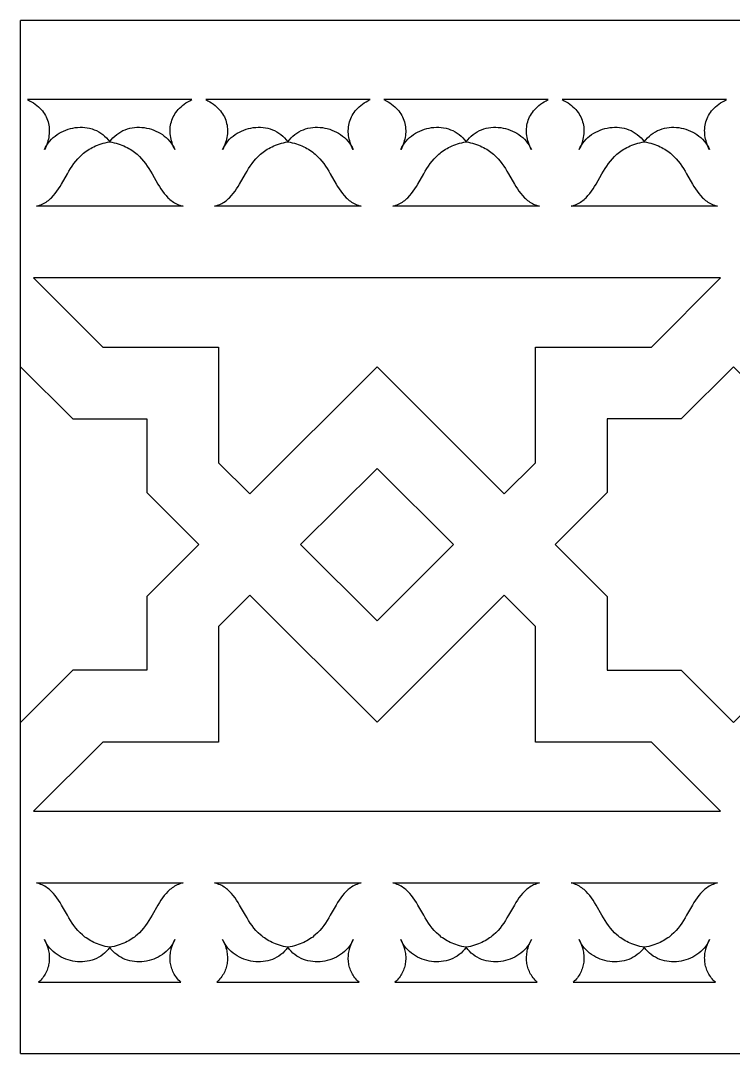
# Model space of a CAD drawing. Extents: x -53 to 63, y -91 to -51.
# Drawn here: x -53.04 to -25.45, y -91.21 to -51.22 of the extents above; entities that cross this region are included whole.
import ezdxf

# ---------------------------------------------------------------- set-up
doc = ezdxf.new("R2010")
doc.units = 0
doc.header["$MEASUREMENT"] = 0
doc.layers.get('0').update_dxf_attribs({"linetype": 'CONTINUOUS'})
doc.layers.add('LAYER_1', color=18, linetype='CONTINUOUS')

msp = doc.modelspace()

# ---------------------------------------------------------------- linework, layer by layer
msp.add_line((-53.042, -91.206), (-53.042, -51.22))
at = {"layer": 'LAYER_1'}
for points in [[(63.41, -51.22), (-53.042, -51.22)], [(-53.042, -91.206), (63.41, -91.206)]]:
    msp.add_lwpolyline(points, dxfattribs=at)
for points in [[(-46.415, -54.279), (-52.774, -54.279), (-52.694, -54.319), (-52.618, -54.361), (-52.546, -54.406), (-52.478, -54.453), (-52.415, -54.501), (-52.355, -54.552), (-52.3, -54.604), (-52.249, -54.658), (-52.202, -54.714), (-52.159, -54.771), (-52.12, -54.829), (-52.084, -54.889), (-52.053, -54.95), (-52.025, -55.012), (-52.001, -55.075), (-51.981, -55.139), (-51.964, -55.204), (-51.951, -55.269), (-51.941, -55.336), (-51.935, -55.402), (-51.932, -55.469), (-51.933, -55.537), (-51.937, -55.604), (-51.945, -55.672), (-51.955, -55.74), (-51.969, -55.808), (-51.986, -55.875), (-52.006, -55.943), (-52.03, -56.01), (-52.056, -56.076), (-52.085, -56.142), (-52.117, -56.208), (-52.075, -56.12), (-52.026, -56.037), (-51.973, -55.959), (-51.914, -55.884), (-51.85, -55.814), (-51.782, -55.749), (-51.709, -55.688), (-51.633, -55.632), (-51.554, -55.581), (-51.471, -55.534), (-51.386, -55.493), (-51.298, -55.457), (-51.209, -55.425), (-51.117, -55.399), (-51.025, -55.379), (-50.931, -55.363), (-50.837, -55.353), (-50.743, -55.349), (-50.649, -55.35), (-50.555, -55.357), (-50.462, -55.369), (-50.371, -55.388), (-50.28, -55.412), (-50.192, -55.443), (-50.106, -55.479), (-50.022, -55.522), (-49.942, -55.571), (-49.864, -55.627), (-49.791, -55.688), (-49.721, -55.757), (-49.655, -55.831), (-49.595, -55.913), (-49.508, -55.929), (-49.424, -55.948), (-49.343, -55.968), (-49.265, -55.991), (-49.191, -56.015), (-49.119, -56.041), (-49.05, -56.069), (-48.983, -56.099), (-48.919, -56.131), (-48.858, -56.164), (-48.799, -56.198), (-48.742, -56.234), (-48.688, -56.271), (-48.635, -56.31), (-48.585, -56.35), (-48.537, -56.39), (-48.445, -56.476), (-48.361, -56.565), (-48.282, -56.657), (-48.209, -56.752), (-48.141, -56.85), (-48.076, -56.949), (-48.014, -57.049), (-47.955, -57.15), (-47.729, -57.549), (-47.671, -57.645), (-47.612, -57.738), (-47.55, -57.828), (-47.484, -57.914), (-47.415, -57.996), (-47.341, -58.074), (-47.302, -58.11), (-47.261, -58.146), (-47.219, -58.179), (-47.176, -58.212), (-47.13, -58.242), (-47.083, -58.271), (-47.034, -58.299), (-46.983, -58.324), (-46.93, -58.348), (-46.874, -58.37), (-46.817, -58.389), (-46.757, -58.407), (-52.431, -58.407), (-52.372, -58.389), (-52.314, -58.37), (-52.259, -58.348), (-52.206, -58.324), (-52.155, -58.299), (-52.106, -58.271), (-52.058, -58.242), (-52.013, -58.212), (-51.969, -58.179), (-51.927, -58.146), (-51.887, -58.11), (-51.848, -58.074), (-51.774, -57.996), (-51.704, -57.914), (-51.639, -57.828), (-51.577, -57.738), (-51.517, -57.645), (-51.46, -57.549), (-51.233, -57.15), (-51.174, -57.049), (-51.113, -56.949), (-51.048, -56.85), (-50.979, -56.752), (-50.906, -56.657), (-50.828, -56.565), (-50.743, -56.476), (-50.652, -56.39), (-50.604, -56.35), (-50.554, -56.31), (-50.501, -56.271), (-50.447, -56.234), (-50.39, -56.198), (-50.331, -56.164), (-50.27, -56.131), (-50.206, -56.099), (-50.139, -56.069), (-50.07, -56.041), (-49.998, -56.015), (-49.924, -55.991), (-49.846, -55.968), (-49.765, -55.948), (-49.682, -55.929), (-49.595, -55.913), (-49.534, -55.831), (-49.468, -55.757), (-49.399, -55.688), (-49.325, -55.627), (-49.247, -55.571), (-49.167, -55.522), (-49.083, -55.479), (-48.997, -55.443), (-48.909, -55.412), (-48.819, -55.388), (-48.727, -55.369), (-48.634, -55.357), (-48.54, -55.35), (-48.446, -55.349), (-48.352, -55.353), (-48.258, -55.363), (-48.164, -55.379), (-48.072, -55.399), (-47.981, -55.425), (-47.891, -55.457), (-47.803, -55.493), (-47.718, -55.534), (-47.636, -55.581), (-47.556, -55.632), (-47.48, -55.688), (-47.408, -55.749), (-47.339, -55.814), (-47.276, -55.884), (-47.217, -55.959), (-47.163, -56.037), (-47.115, -56.12), (-47.072, -56.208), (-47.104, -56.142), (-47.133, -56.076), (-47.16, -56.01), (-47.183, -55.943), (-47.203, -55.875), (-47.22, -55.808), (-47.234, -55.74), (-47.244, -55.672), (-47.252, -55.604), (-47.256, -55.537), (-47.256, -55.469), (-47.254, -55.402), (-47.248, -55.336), (-47.238, -55.269), (-47.225, -55.204), (-47.208, -55.139), (-47.188, -55.075), (-47.164, -55.012), (-47.136, -54.95), (-47.105, -54.889), (-47.069, -54.829), (-47.03, -54.771), (-46.987, -54.714), (-46.94, -54.658), (-46.889, -54.604), (-46.834, -54.552), (-46.774, -54.501), (-46.711, -54.453), (-46.643, -54.406), (-46.572, -54.361), (-46.495, -54.319)], [(-39.515, -54.279), (-45.878, -54.279), (-45.797, -54.319), (-45.721, -54.361), (-45.649, -54.406), (-45.581, -54.453), (-45.518, -54.501), (-45.458, -54.552), (-45.403, -54.604), (-45.352, -54.658), (-45.305, -54.714), (-45.261, -54.771), (-45.222, -54.829), (-45.187, -54.889), (-45.155, -54.95), (-45.128, -55.012), (-45.104, -55.075), (-45.083, -55.139), (-45.067, -55.204), (-45.053, -55.269), (-45.044, -55.336), (-45.038, -55.402), (-45.035, -55.469), (-45.036, -55.537), (-45.04, -55.604), (-45.048, -55.672), (-45.059, -55.74), (-45.073, -55.808), (-45.09, -55.875), (-45.11, -55.943), (-45.134, -56.01), (-45.16, -56.076), (-45.19, -56.142), (-45.222, -56.208), (-45.18, -56.12), (-45.131, -56.037), (-45.078, -55.959), (-45.019, -55.884), (-44.955, -55.814), (-44.887, -55.749), (-44.815, -55.688), (-44.738, -55.632), (-44.659, -55.581), (-44.576, -55.534), (-44.491, -55.493), (-44.403, -55.457), (-44.314, -55.425), (-44.222, -55.399), (-44.13, -55.379), (-44.036, -55.363), (-43.942, -55.353), (-43.848, -55.349), (-43.753, -55.35), (-43.66, -55.357), (-43.567, -55.369), (-43.475, -55.388), (-43.384, -55.412), (-43.296, -55.443), (-43.209, -55.479), (-43.126, -55.522), (-43.045, -55.571), (-42.967, -55.627), (-42.893, -55.688), (-42.823, -55.757), (-42.758, -55.831), (-42.697, -55.913), (-42.61, -55.929), (-42.526, -55.948), (-42.445, -55.968), (-42.367, -55.991), (-42.293, -56.015), (-42.221, -56.041), (-42.151, -56.069), (-42.085, -56.099), (-42.021, -56.131), (-41.959, -56.164), (-41.9, -56.198), (-41.844, -56.234), (-41.789, -56.271), (-41.737, -56.31), (-41.686, -56.35), (-41.638, -56.39), (-41.547, -56.476), (-41.462, -56.565), (-41.384, -56.657), (-41.31, -56.752), (-41.242, -56.85), (-41.177, -56.949), (-41.115, -57.049), (-41.056, -57.15), (-40.83, -57.549), (-40.772, -57.645), (-40.712, -57.738), (-40.65, -57.828), (-40.585, -57.914), (-40.515, -57.996), (-40.441, -58.074), (-40.402, -58.11), (-40.361, -58.146), (-40.319, -58.179), (-40.275, -58.212), (-40.23, -58.242), (-40.183, -58.271), (-40.133, -58.299), (-40.082, -58.324), (-40.029, -58.348), (-39.974, -58.37), (-39.916, -58.389), (-39.856, -58.407), (-45.538, -58.407), (-45.478, -58.389), (-45.42, -58.37), (-45.365, -58.348), (-45.311, -58.324), (-45.26, -58.299), (-45.211, -58.271), (-45.164, -58.242), (-45.118, -58.212), (-45.075, -58.179), (-45.033, -58.146), (-44.992, -58.11), (-44.953, -58.074), (-44.879, -57.996), (-44.809, -57.914), (-44.744, -57.828), (-44.682, -57.738), (-44.622, -57.645), (-44.564, -57.549), (-44.338, -57.15), (-44.279, -57.049), (-44.217, -56.949), (-44.152, -56.85), (-44.084, -56.752), (-44.01, -56.657), (-43.932, -56.565), (-43.847, -56.476), (-43.756, -56.39), (-43.708, -56.35), (-43.657, -56.31), (-43.605, -56.271), (-43.55, -56.234), (-43.494, -56.198), (-43.434, -56.164), (-43.373, -56.131), (-43.309, -56.099), (-43.242, -56.069), (-43.173, -56.041), (-43.101, -56.015), (-43.026, -55.991), (-42.949, -55.968), (-42.868, -55.948), (-42.784, -55.929), (-42.697, -55.913), (-42.636, -55.831), (-42.57, -55.757), (-42.5, -55.688), (-42.426, -55.627), (-42.349, -55.571), (-42.268, -55.522), (-42.184, -55.479), (-42.098, -55.443), (-42.009, -55.412), (-41.919, -55.388), (-41.827, -55.369), (-41.734, -55.357), (-41.64, -55.35), (-41.545, -55.349), (-41.451, -55.353), (-41.357, -55.363), (-41.263, -55.379), (-41.171, -55.399), (-41.079, -55.425), (-40.99, -55.457), (-40.902, -55.493), (-40.817, -55.534), (-40.734, -55.581), (-40.655, -55.632), (-40.579, -55.688), (-40.506, -55.749), (-40.438, -55.814), (-40.374, -55.884), (-40.315, -55.959), (-40.262, -56.037), (-40.213, -56.12), (-40.171, -56.208), (-40.203, -56.142), (-40.233, -56.076), (-40.259, -56.01), (-40.283, -55.943), (-40.303, -55.875), (-40.32, -55.808), (-40.334, -55.74), (-40.345, -55.672), (-40.353, -55.604), (-40.357, -55.537), (-40.358, -55.469), (-40.355, -55.402), (-40.349, -55.336), (-40.34, -55.269), (-40.327, -55.204), (-40.31, -55.139), (-40.29, -55.075), (-40.266, -55.012), (-40.238, -54.95), (-40.206, -54.889), (-40.171, -54.829), (-40.132, -54.771), (-40.089, -54.714), (-40.041, -54.658), (-39.99, -54.604), (-39.935, -54.552), (-39.876, -54.501), (-39.812, -54.453), (-39.744, -54.406), (-39.672, -54.361), (-39.596, -54.319)], [(-32.616, -54.279), (-38.977, -54.279), (-38.897, -54.319), (-38.821, -54.361), (-38.749, -54.406), (-38.681, -54.453), (-38.618, -54.501), (-38.558, -54.552), (-38.503, -54.604), (-38.452, -54.658), (-38.405, -54.714), (-38.362, -54.771), (-38.322, -54.829), (-38.287, -54.889), (-38.255, -54.95), (-38.228, -55.012), (-38.204, -55.075), (-38.183, -55.139), (-38.167, -55.204), (-38.154, -55.269), (-38.144, -55.336), (-38.138, -55.402), (-38.135, -55.469), (-38.136, -55.537), (-38.141, -55.604), (-38.148, -55.672), (-38.159, -55.74), (-38.173, -55.808), (-38.19, -55.875), (-38.21, -55.943), (-38.234, -56.01), (-38.26, -56.076), (-38.29, -56.142), (-38.322, -56.208), (-38.28, -56.12), (-38.232, -56.037), (-38.178, -55.959), (-38.119, -55.884), (-38.056, -55.814), (-37.987, -55.749), (-37.915, -55.688), (-37.839, -55.632), (-37.759, -55.581), (-37.677, -55.534), (-37.592, -55.493), (-37.504, -55.457), (-37.414, -55.425), (-37.323, -55.399), (-37.23, -55.379), (-37.137, -55.363), (-37.042, -55.353), (-36.948, -55.349), (-36.854, -55.35), (-36.76, -55.357), (-36.667, -55.369), (-36.575, -55.388), (-36.484, -55.412), (-36.396, -55.443), (-36.31, -55.479), (-36.226, -55.522), (-36.145, -55.571), (-36.068, -55.627), (-35.994, -55.688), (-35.924, -55.757), (-35.858, -55.831), (-35.797, -55.913), (-35.71, -55.929), (-35.626, -55.948), (-35.545, -55.968), (-35.468, -55.991), (-35.393, -56.015), (-35.321, -56.041), (-35.252, -56.069), (-35.185, -56.099), (-35.121, -56.131), (-35.06, -56.164), (-35.001, -56.198), (-34.944, -56.234), (-34.889, -56.271), (-34.837, -56.31), (-34.787, -56.35), (-34.738, -56.39), (-34.647, -56.476), (-34.562, -56.565), (-34.484, -56.657), (-34.411, -56.752), (-34.342, -56.85), (-34.277, -56.949), (-34.215, -57.049), (-34.156, -57.15), (-33.93, -57.549), (-33.872, -57.645), (-33.812, -57.738), (-33.75, -57.828), (-33.685, -57.914), (-33.615, -57.996), (-33.541, -58.074), (-33.502, -58.11), (-33.461, -58.146), (-33.419, -58.179), (-33.375, -58.212), (-33.33, -58.242), (-33.283, -58.271), (-33.233, -58.299), (-33.182, -58.324), (-33.129, -58.348), (-33.074, -58.37), (-33.016, -58.389), (-32.956, -58.407), (-38.637, -58.407), (-38.577, -58.389), (-38.519, -58.37), (-38.464, -58.348), (-38.411, -58.324), (-38.36, -58.299), (-38.311, -58.271), (-38.263, -58.242), (-38.218, -58.212), (-38.174, -58.179), (-38.132, -58.146), (-38.092, -58.11), (-38.053, -58.074), (-37.978, -57.996), (-37.909, -57.914), (-37.843, -57.828), (-37.781, -57.738), (-37.722, -57.645), (-37.664, -57.549), (-37.437, -57.15), (-37.378, -57.049), (-37.317, -56.949), (-37.252, -56.85), (-37.183, -56.752), (-37.11, -56.657), (-37.032, -56.565), (-36.947, -56.476), (-36.856, -56.39), (-36.807, -56.35), (-36.757, -56.31), (-36.705, -56.271), (-36.65, -56.234), (-36.593, -56.198), (-36.534, -56.164), (-36.473, -56.131), (-36.409, -56.099), (-36.343, -56.069), (-36.273, -56.041), (-36.201, -56.015), (-36.127, -55.991), (-36.049, -55.968), (-35.968, -55.948), (-35.884, -55.929), (-35.797, -55.913), (-35.736, -55.831), (-35.671, -55.757), (-35.601, -55.688), (-35.527, -55.627), (-35.449, -55.571), (-35.368, -55.522), (-35.284, -55.479), (-35.198, -55.443), (-35.11, -55.412), (-35.019, -55.388), (-34.927, -55.369), (-34.834, -55.357), (-34.74, -55.35), (-34.646, -55.349), (-34.551, -55.353), (-34.457, -55.363), (-34.364, -55.379), (-34.271, -55.399), (-34.18, -55.425), (-34.09, -55.457), (-34.002, -55.493), (-33.917, -55.534), (-33.834, -55.581), (-33.755, -55.632), (-33.679, -55.688), (-33.606, -55.749), (-33.538, -55.814), (-33.474, -55.884), (-33.415, -55.959), (-33.362, -56.037), (-33.313, -56.12), (-33.271, -56.208), (-33.303, -56.142), (-33.333, -56.076), (-33.359, -56.01), (-33.383, -55.943), (-33.403, -55.875), (-33.42, -55.808), (-33.434, -55.74), (-33.445, -55.672), (-33.453, -55.604), (-33.457, -55.537), (-33.458, -55.469), (-33.455, -55.402), (-33.449, -55.336), (-33.44, -55.269), (-33.427, -55.204), (-33.41, -55.139), (-33.39, -55.075), (-33.366, -55.012), (-33.338, -54.95), (-33.307, -54.889), (-33.271, -54.829), (-33.232, -54.771), (-33.189, -54.714), (-33.142, -54.658), (-33.091, -54.604), (-33.035, -54.552), (-32.976, -54.501), (-32.913, -54.453), (-32.845, -54.406), (-32.773, -54.361), (-32.697, -54.319)], [(-25.72, -54.279), (-32.079, -54.279), (-31.998, -54.319), (-31.922, -54.361), (-31.85, -54.406), (-31.782, -54.453), (-31.719, -54.501), (-31.66, -54.552), (-31.605, -54.604), (-31.553, -54.658), (-31.506, -54.714), (-31.463, -54.771), (-31.424, -54.829), (-31.389, -54.889), (-31.357, -54.95), (-31.329, -55.012), (-31.305, -55.075), (-31.285, -55.139), (-31.268, -55.204), (-31.255, -55.269), (-31.245, -55.336), (-31.239, -55.402), (-31.237, -55.469), (-31.237, -55.537), (-31.241, -55.604), (-31.249, -55.672), (-31.259, -55.74), (-31.273, -55.808), (-31.29, -55.875), (-31.31, -55.943), (-31.334, -56.01), (-31.36, -56.076), (-31.389, -56.142), (-31.421, -56.208), (-31.379, -56.12), (-31.331, -56.037), (-31.277, -55.959), (-31.218, -55.884), (-31.154, -55.814), (-31.086, -55.749), (-31.014, -55.688), (-30.938, -55.632), (-30.858, -55.581), (-30.776, -55.534), (-30.691, -55.493), (-30.603, -55.457), (-30.513, -55.425), (-30.422, -55.399), (-30.33, -55.379), (-30.236, -55.363), (-30.142, -55.353), (-30.048, -55.349), (-29.954, -55.35), (-29.86, -55.357), (-29.767, -55.369), (-29.675, -55.388), (-29.585, -55.412), (-29.497, -55.443), (-29.411, -55.479), (-29.327, -55.522), (-29.246, -55.571), (-29.169, -55.627), (-29.095, -55.688), (-29.025, -55.757), (-28.96, -55.831), (-28.899, -55.913), (-28.812, -55.929), (-28.728, -55.948), (-28.647, -55.968), (-28.57, -55.991), (-28.495, -56.015), (-28.423, -56.041), (-28.354, -56.069), (-28.288, -56.099), (-28.224, -56.131), (-28.162, -56.164), (-28.103, -56.198), (-28.047, -56.234), (-27.992, -56.271), (-27.94, -56.31), (-27.889, -56.35), (-27.841, -56.39), (-27.75, -56.476), (-27.665, -56.565), (-27.587, -56.657), (-27.514, -56.752), (-27.445, -56.85), (-27.381, -56.949), (-27.319, -57.049), (-27.26, -57.15), (-27.034, -57.549), (-26.976, -57.645), (-26.917, -57.738), (-26.855, -57.828), (-26.789, -57.914), (-26.72, -57.996), (-26.646, -58.074), (-26.607, -58.11), (-26.566, -58.146), (-26.524, -58.179), (-26.481, -58.212), (-26.435, -58.242), (-26.388, -58.271), (-26.339, -58.299), (-26.288, -58.324), (-26.235, -58.348), (-26.18, -58.37), (-26.122, -58.389), (-26.062, -58.407), (-31.736, -58.407), (-31.677, -58.389), (-31.619, -58.37), (-31.564, -58.348), (-31.511, -58.324), (-31.46, -58.299), (-31.411, -58.271), (-31.363, -58.242), (-31.318, -58.212), (-31.274, -58.179), (-31.232, -58.146), (-31.192, -58.11), (-31.153, -58.074), (-31.079, -57.996), (-31.009, -57.914), (-30.944, -57.828), (-30.882, -57.738), (-30.822, -57.645), (-30.765, -57.549), (-30.538, -57.15), (-30.479, -57.049), (-30.417, -56.949), (-30.353, -56.85), (-30.284, -56.752), (-30.211, -56.657), (-30.133, -56.565), (-30.048, -56.476), (-29.957, -56.39), (-29.909, -56.35), (-29.858, -56.31), (-29.806, -56.271), (-29.751, -56.234), (-29.695, -56.198), (-29.636, -56.164), (-29.574, -56.131), (-29.51, -56.099), (-29.444, -56.069), (-29.375, -56.041), (-29.303, -56.015), (-29.228, -55.991), (-29.151, -55.968), (-29.07, -55.948), (-28.986, -55.929), (-28.899, -55.913), (-28.838, -55.831), (-28.773, -55.757), (-28.703, -55.688), (-28.629, -55.627), (-28.552, -55.571), (-28.471, -55.522), (-28.388, -55.479), (-28.302, -55.443), (-28.213, -55.412), (-28.123, -55.388), (-28.031, -55.369), (-27.938, -55.357), (-27.845, -55.35), (-27.75, -55.349), (-27.656, -55.353), (-27.562, -55.363), (-27.469, -55.379), (-27.376, -55.399), (-27.285, -55.425), (-27.195, -55.457), (-27.108, -55.493), (-27.023, -55.534), (-26.94, -55.581), (-26.861, -55.632), (-26.785, -55.688), (-26.712, -55.749), (-26.644, -55.814), (-26.58, -55.884), (-26.521, -55.959), (-26.468, -56.037), (-26.419, -56.12), (-26.377, -56.208), (-26.409, -56.142), (-26.438, -56.076), (-26.465, -56.01), (-26.488, -55.943), (-26.508, -55.875), (-26.525, -55.808), (-26.539, -55.74), (-26.549, -55.672), (-26.557, -55.604), (-26.561, -55.537), (-26.562, -55.469), (-26.559, -55.402), (-26.553, -55.336), (-26.543, -55.269), (-26.53, -55.204), (-26.513, -55.139), (-26.493, -55.075), (-26.469, -55.012), (-26.441, -54.95), (-26.41, -54.889), (-26.374, -54.829), (-26.335, -54.771), (-26.292, -54.714), (-26.245, -54.658), (-26.194, -54.604), (-26.139, -54.552), (-26.079, -54.501), (-26.016, -54.453), (-25.948, -54.406), (-25.877, -54.361), (-25.8, -54.319)], [(-39.246, -64.63), (-34.322, -69.542), (-33.117, -68.339), (-33.117, -63.859), (-28.626, -63.859), (-25.948, -61.183), (-39.246, -61.183), (-52.546, -61.183), (-49.867, -63.859), (-45.377, -63.859), (-45.377, -68.339), (-44.172, -69.542)], [(-53.042, -64.62), (-51.022, -66.636), (-48.162, -66.636), (-48.161, -69.489), (-46.139, -71.505), (-48.161, -73.522), (-48.162, -76.374), (-51.022, -76.374), (-53.042, -78.39)], [(-25.451, -64.62), (-27.473, -66.636), (-30.332, -66.636), (-30.332, -69.489), (-32.354, -71.505), (-30.332, -73.522), (-30.332, -76.374), (-27.473, -76.374), (-25.451, -78.39), (-23.43, -76.374), (-20.57, -76.374), (-20.57, -73.522), (-18.549, -71.505), (-20.57, -69.489), (-20.57, -66.636), (-23.43, -66.636)], [(-36.291, -71.505), (-39.246, -68.557), (-42.203, -71.505), (-39.246, -74.454)], [(-39.246, -81.827), (-25.948, -81.827), (-28.626, -79.151), (-33.117, -79.151), (-33.117, -74.672), (-34.322, -73.468), (-39.246, -78.38), (-44.172, -73.468), (-45.377, -74.672), (-45.377, -79.151), (-49.867, -79.151), (-52.546, -81.827)], [(-52.349, -88.454), (-46.839, -88.454), (-46.884, -88.411), (-46.926, -88.368), (-46.965, -88.323), (-47.002, -88.278), (-47.036, -88.231), (-47.068, -88.184), (-47.097, -88.136), (-47.123, -88.087), (-47.147, -88.037), (-47.169, -87.987), (-47.188, -87.935), (-47.205, -87.884), (-47.219, -87.831), (-47.231, -87.779), (-47.241, -87.725), (-47.248, -87.672), (-47.253, -87.618), (-47.256, -87.564), (-47.257, -87.509), (-47.255, -87.455), (-47.251, -87.4), (-47.245, -87.345), (-47.237, -87.29), (-47.227, -87.235), (-47.214, -87.18), (-47.2, -87.126), (-47.165, -87.017), (-47.123, -86.909), (-47.072, -86.803), (-47.115, -86.89), (-47.163, -86.973), (-47.217, -87.052), (-47.276, -87.127), (-47.339, -87.196), (-47.408, -87.262), (-47.48, -87.323), (-47.556, -87.379), (-47.636, -87.43), (-47.718, -87.476), (-47.803, -87.518), (-47.891, -87.554), (-47.981, -87.585), (-48.072, -87.611), (-48.164, -87.632), (-48.258, -87.648), (-48.352, -87.657), (-48.446, -87.662), (-48.54, -87.661), (-48.634, -87.654), (-48.727, -87.641), (-48.819, -87.623), (-48.909, -87.598), (-48.997, -87.568), (-49.083, -87.531), (-49.167, -87.488), (-49.247, -87.439), (-49.325, -87.384), (-49.399, -87.322), (-49.468, -87.254), (-49.534, -87.179), (-49.595, -87.097), (-49.682, -87.081), (-49.765, -87.063), (-49.846, -87.042), (-49.924, -87.02), (-49.998, -86.995), (-50.07, -86.969), (-50.139, -86.941), (-50.206, -86.911), (-50.27, -86.88), (-50.331, -86.847), (-50.39, -86.813), (-50.447, -86.777), (-50.501, -86.739), (-50.554, -86.701), (-50.604, -86.661), (-50.652, -86.62), (-50.743, -86.535), (-50.828, -86.446), (-50.906, -86.354), (-50.979, -86.258), (-51.048, -86.161), (-51.113, -86.062), (-51.174, -85.962), (-51.233, -85.861), (-51.46, -85.462), (-51.517, -85.366), (-51.577, -85.273), (-51.639, -85.183), (-51.704, -85.097), (-51.774, -85.014), (-51.848, -84.937), (-51.887, -84.9), (-51.927, -84.865), (-51.969, -84.831), (-52.013, -84.799), (-52.058, -84.768), (-52.106, -84.739), (-52.155, -84.712), (-52.206, -84.686), (-52.259, -84.663), (-52.314, -84.641), (-52.372, -84.621), (-52.431, -84.604), (-46.757, -84.604), (-46.817, -84.621), (-46.874, -84.641), (-46.93, -84.663), (-46.983, -84.686), (-47.034, -84.712), (-47.083, -84.739), (-47.13, -84.768), (-47.176, -84.799), (-47.219, -84.831), (-47.261, -84.865), (-47.302, -84.9), (-47.341, -84.937), (-47.415, -85.014), (-47.484, -85.097), (-47.55, -85.183), (-47.612, -85.273), (-47.671, -85.366), (-47.729, -85.462), (-47.955, -85.861), (-48.014, -85.962), (-48.076, -86.062), (-48.141, -86.161), (-48.209, -86.258), (-48.282, -86.354), (-48.361, -86.446), (-48.445, -86.535), (-48.537, -86.62), (-48.585, -86.661), (-48.635, -86.701), (-48.688, -86.739), (-48.742, -86.777), (-48.799, -86.813), (-48.858, -86.847), (-48.919, -86.88), (-48.983, -86.911), (-49.05, -86.941), (-49.119, -86.969), (-49.191, -86.995), (-49.265, -87.02), (-49.343, -87.042), (-49.424, -87.063), (-49.508, -87.081), (-49.595, -87.097), (-49.655, -87.179), (-49.721, -87.254), (-49.791, -87.322), (-49.864, -87.384), (-49.942, -87.439), (-50.022, -87.488), (-50.106, -87.531), (-50.192, -87.568), (-50.28, -87.598), (-50.371, -87.623), (-50.462, -87.641), (-50.555, -87.654), (-50.649, -87.661), (-50.743, -87.662), (-50.837, -87.657), (-50.931, -87.648), (-51.025, -87.632), (-51.117, -87.611), (-51.209, -87.585), (-51.298, -87.554), (-51.386, -87.518), (-51.471, -87.476), (-51.554, -87.43), (-51.633, -87.379), (-51.709, -87.323), (-51.782, -87.262), (-51.85, -87.196), (-51.914, -87.127), (-51.973, -87.052), (-52.026, -86.973), (-52.075, -86.89), (-52.117, -86.803), (-52.067, -86.909), (-52.024, -87.017), (-51.989, -87.126), (-51.974, -87.18), (-51.962, -87.235), (-51.952, -87.29), (-51.944, -87.345), (-51.938, -87.4), (-51.934, -87.455), (-51.932, -87.509), (-51.933, -87.564), (-51.936, -87.618), (-51.941, -87.672), (-51.948, -87.725), (-51.958, -87.779), (-51.97, -87.831), (-51.984, -87.884), (-52.001, -87.935), (-52.02, -87.987), (-52.042, -88.037), (-52.066, -88.087), (-52.092, -88.136), (-52.121, -88.184), (-52.153, -88.231), (-52.187, -88.278), (-52.224, -88.323), (-52.263, -88.368), (-52.305, -88.411)], [(-45.453, -88.454), (-39.941, -88.454), (-39.986, -88.411), (-40.028, -88.368), (-40.067, -88.323), (-40.104, -88.278), (-40.138, -88.231), (-40.169, -88.184), (-40.199, -88.136), (-40.225, -88.087), (-40.249, -88.037), (-40.271, -87.987), (-40.29, -87.935), (-40.307, -87.884), (-40.321, -87.831), (-40.333, -87.779), (-40.342, -87.725), (-40.35, -87.672), (-40.355, -87.618), (-40.357, -87.564), (-40.358, -87.509), (-40.356, -87.455), (-40.352, -87.4), (-40.346, -87.345), (-40.338, -87.29), (-40.327, -87.235), (-40.315, -87.18), (-40.3, -87.126), (-40.265, -87.017), (-40.222, -86.909), (-40.171, -86.803), (-40.213, -86.89), (-40.262, -86.973), (-40.315, -87.052), (-40.374, -87.127), (-40.438, -87.196), (-40.506, -87.262), (-40.579, -87.323), (-40.655, -87.379), (-40.734, -87.43), (-40.817, -87.476), (-40.902, -87.518), (-40.99, -87.554), (-41.079, -87.585), (-41.171, -87.611), (-41.263, -87.632), (-41.357, -87.648), (-41.451, -87.657), (-41.545, -87.662), (-41.64, -87.661), (-41.734, -87.654), (-41.827, -87.641), (-41.919, -87.623), (-42.009, -87.598), (-42.098, -87.568), (-42.184, -87.531), (-42.268, -87.488), (-42.349, -87.439), (-42.426, -87.384), (-42.5, -87.322), (-42.57, -87.254), (-42.636, -87.179), (-42.697, -87.097), (-42.784, -87.081), (-42.868, -87.063), (-42.949, -87.042), (-43.026, -87.02), (-43.101, -86.995), (-43.173, -86.969), (-43.242, -86.941), (-43.309, -86.911), (-43.373, -86.88), (-43.434, -86.847), (-43.494, -86.813), (-43.55, -86.777), (-43.605, -86.739), (-43.657, -86.701), (-43.708, -86.661), (-43.756, -86.62), (-43.847, -86.535), (-43.932, -86.446), (-44.01, -86.354), (-44.084, -86.258), (-44.152, -86.161), (-44.217, -86.062), (-44.279, -85.962), (-44.338, -85.861), (-44.564, -85.462), (-44.622, -85.366), (-44.682, -85.273), (-44.744, -85.183), (-44.809, -85.097), (-44.879, -85.014), (-44.953, -84.937), (-44.992, -84.9), (-45.033, -84.865), (-45.075, -84.831), (-45.118, -84.799), (-45.164, -84.768), (-45.211, -84.739), (-45.26, -84.712), (-45.311, -84.686), (-45.365, -84.663), (-45.42, -84.641), (-45.478, -84.621), (-45.538, -84.604), (-39.856, -84.604), (-39.916, -84.621), (-39.974, -84.641), (-40.029, -84.663), (-40.082, -84.686), (-40.133, -84.712), (-40.183, -84.739), (-40.23, -84.768), (-40.275, -84.799), (-40.319, -84.831), (-40.361, -84.865), (-40.402, -84.9), (-40.441, -84.937), (-40.515, -85.014), (-40.585, -85.097), (-40.65, -85.183), (-40.712, -85.273), (-40.772, -85.366), (-40.83, -85.462), (-41.056, -85.861), (-41.115, -85.962), (-41.177, -86.062), (-41.242, -86.161), (-41.31, -86.258), (-41.384, -86.354), (-41.462, -86.446), (-41.547, -86.535), (-41.638, -86.62), (-41.686, -86.661), (-41.737, -86.701), (-41.789, -86.739), (-41.844, -86.777), (-41.9, -86.813), (-41.959, -86.847), (-42.021, -86.88), (-42.085, -86.911), (-42.151, -86.941), (-42.221, -86.969), (-42.293, -86.995), (-42.367, -87.02), (-42.445, -87.042), (-42.526, -87.063), (-42.61, -87.081), (-42.697, -87.097), (-42.758, -87.179), (-42.823, -87.254), (-42.893, -87.322), (-42.967, -87.384), (-43.045, -87.439), (-43.126, -87.488), (-43.209, -87.531), (-43.296, -87.568), (-43.384, -87.598), (-43.475, -87.623), (-43.567, -87.641), (-43.66, -87.654), (-43.753, -87.661), (-43.848, -87.662), (-43.942, -87.657), (-44.036, -87.648), (-44.13, -87.632), (-44.222, -87.611), (-44.314, -87.585), (-44.403, -87.554), (-44.491, -87.518), (-44.576, -87.476), (-44.659, -87.43), (-44.738, -87.379), (-44.815, -87.323), (-44.887, -87.262), (-44.955, -87.196), (-45.019, -87.127), (-45.078, -87.052), (-45.131, -86.973), (-45.18, -86.89), (-45.222, -86.803), (-45.171, -86.909), (-45.128, -87.017), (-45.093, -87.126), (-45.078, -87.18), (-45.066, -87.235), (-45.056, -87.29), (-45.047, -87.345), (-45.041, -87.4), (-45.037, -87.455), (-45.036, -87.509), (-45.036, -87.564), (-45.039, -87.618), (-45.044, -87.672), (-45.051, -87.725), (-45.061, -87.779), (-45.073, -87.831), (-45.087, -87.884), (-45.104, -87.935), (-45.123, -87.987), (-45.144, -88.037), (-45.168, -88.087), (-45.195, -88.136), (-45.224, -88.184), (-45.256, -88.231), (-45.29, -88.278), (-45.327, -88.323), (-45.366, -88.368), (-45.408, -88.411)], [(-38.553, -88.454), (-33.041, -88.454), (-33.086, -88.411), (-33.128, -88.368), (-33.167, -88.323), (-33.204, -88.278), (-33.238, -88.231), (-33.27, -88.184), (-33.299, -88.136), (-33.325, -88.087), (-33.349, -88.037), (-33.371, -87.987), (-33.39, -87.935), (-33.407, -87.884), (-33.421, -87.831), (-33.433, -87.779), (-33.443, -87.725), (-33.45, -87.672), (-33.455, -87.618), (-33.458, -87.564), (-33.458, -87.509), (-33.456, -87.455), (-33.452, -87.4), (-33.446, -87.345), (-33.438, -87.29), (-33.428, -87.235), (-33.415, -87.18), (-33.4, -87.126), (-33.365, -87.017), (-33.322, -86.909), (-33.271, -86.803), (-33.313, -86.89), (-33.362, -86.973), (-33.415, -87.052), (-33.474, -87.127), (-33.538, -87.196), (-33.606, -87.262), (-33.679, -87.323), (-33.755, -87.379), (-33.834, -87.43), (-33.917, -87.476), (-34.002, -87.518), (-34.09, -87.554), (-34.18, -87.585), (-34.271, -87.611), (-34.364, -87.632), (-34.457, -87.648), (-34.551, -87.657), (-34.646, -87.662), (-34.74, -87.661), (-34.834, -87.654), (-34.927, -87.641), (-35.019, -87.623), (-35.11, -87.598), (-35.198, -87.568), (-35.284, -87.531), (-35.368, -87.488), (-35.449, -87.439), (-35.527, -87.384), (-35.601, -87.322), (-35.671, -87.254), (-35.736, -87.179), (-35.797, -87.097), (-35.884, -87.081), (-35.968, -87.063), (-36.049, -87.042), (-36.127, -87.02), (-36.201, -86.995), (-36.273, -86.969), (-36.343, -86.941), (-36.409, -86.911), (-36.473, -86.88), (-36.534, -86.847), (-36.593, -86.813), (-36.65, -86.777), (-36.705, -86.739), (-36.757, -86.701), (-36.807, -86.661), (-36.856, -86.62), (-36.947, -86.535), (-37.032, -86.446), (-37.11, -86.354), (-37.183, -86.258), (-37.252, -86.161), (-37.317, -86.062), (-37.378, -85.962), (-37.437, -85.861), (-37.664, -85.462), (-37.722, -85.366), (-37.781, -85.273), (-37.843, -85.183), (-37.909, -85.097), (-37.978, -85.014), (-38.053, -84.937), (-38.092, -84.9), (-38.132, -84.865), (-38.174, -84.831), (-38.218, -84.799), (-38.263, -84.768), (-38.311, -84.739), (-38.36, -84.712), (-38.411, -84.686), (-38.464, -84.663), (-38.519, -84.641), (-38.577, -84.621), (-38.637, -84.604), (-32.956, -84.604), (-33.016, -84.621), (-33.074, -84.641), (-33.129, -84.663), (-33.182, -84.686), (-33.233, -84.712), (-33.283, -84.739), (-33.33, -84.768), (-33.375, -84.799), (-33.419, -84.831), (-33.461, -84.865), (-33.502, -84.9), (-33.541, -84.937), (-33.615, -85.014), (-33.685, -85.097), (-33.75, -85.183), (-33.812, -85.273), (-33.872, -85.366), (-33.93, -85.462), (-34.156, -85.861), (-34.215, -85.962), (-34.277, -86.062), (-34.342, -86.161), (-34.411, -86.258), (-34.484, -86.354), (-34.562, -86.446), (-34.647, -86.535), (-34.738, -86.62), (-34.787, -86.661), (-34.837, -86.701), (-34.889, -86.739), (-34.944, -86.777), (-35.001, -86.813), (-35.06, -86.847), (-35.121, -86.88), (-35.185, -86.911), (-35.252, -86.941), (-35.321, -86.969), (-35.393, -86.995), (-35.468, -87.02), (-35.545, -87.042), (-35.626, -87.063), (-35.71, -87.081), (-35.797, -87.097), (-35.858, -87.179), (-35.924, -87.254), (-35.994, -87.322), (-36.068, -87.384), (-36.145, -87.439), (-36.226, -87.488), (-36.31, -87.531), (-36.396, -87.568), (-36.484, -87.598), (-36.575, -87.623), (-36.667, -87.641), (-36.76, -87.654), (-36.854, -87.661), (-36.948, -87.662), (-37.042, -87.657), (-37.137, -87.648), (-37.23, -87.632), (-37.323, -87.611), (-37.414, -87.585), (-37.504, -87.554), (-37.592, -87.518), (-37.677, -87.476), (-37.759, -87.43), (-37.839, -87.379), (-37.915, -87.323), (-37.987, -87.262), (-38.056, -87.196), (-38.119, -87.127), (-38.178, -87.052), (-38.232, -86.973), (-38.28, -86.89), (-38.322, -86.803), (-38.271, -86.909), (-38.228, -87.017), (-38.193, -87.126), (-38.178, -87.18), (-38.166, -87.235), (-38.156, -87.29), (-38.147, -87.345), (-38.141, -87.4), (-38.137, -87.455), (-38.136, -87.509), (-38.136, -87.564), (-38.139, -87.618), (-38.144, -87.672), (-38.151, -87.725), (-38.161, -87.779), (-38.173, -87.831), (-38.187, -87.884), (-38.204, -87.935), (-38.223, -87.987), (-38.244, -88.037), (-38.268, -88.087), (-38.295, -88.136), (-38.324, -88.184), (-38.356, -88.231), (-38.39, -88.278), (-38.427, -88.323), (-38.466, -88.368), (-38.508, -88.411)], [(-31.654, -88.454), (-26.144, -88.454), (-26.189, -88.411), (-26.231, -88.368), (-26.27, -88.323), (-26.307, -88.278), (-26.341, -88.231), (-26.373, -88.184), (-26.402, -88.136), (-26.428, -88.087), (-26.452, -88.037), (-26.474, -87.987), (-26.493, -87.935), (-26.51, -87.884), (-26.524, -87.831), (-26.536, -87.779), (-26.546, -87.725), (-26.553, -87.672), (-26.558, -87.618), (-26.561, -87.564), (-26.562, -87.509), (-26.56, -87.455), (-26.556, -87.4), (-26.55, -87.345), (-26.542, -87.29), (-26.532, -87.235), (-26.519, -87.18), (-26.505, -87.126), (-26.47, -87.017), (-26.428, -86.909), (-26.377, -86.803), (-26.419, -86.89), (-26.468, -86.973), (-26.521, -87.052), (-26.58, -87.127), (-26.644, -87.196), (-26.712, -87.262), (-26.785, -87.323), (-26.861, -87.379), (-26.94, -87.43), (-27.023, -87.476), (-27.108, -87.518), (-27.195, -87.554), (-27.285, -87.585), (-27.376, -87.611), (-27.469, -87.632), (-27.562, -87.648), (-27.656, -87.657), (-27.75, -87.662), (-27.845, -87.661), (-27.938, -87.654), (-28.031, -87.641), (-28.123, -87.623), (-28.213, -87.598), (-28.302, -87.568), (-28.388, -87.531), (-28.471, -87.488), (-28.552, -87.439), (-28.629, -87.384), (-28.703, -87.322), (-28.773, -87.254), (-28.838, -87.179), (-28.899, -87.097), (-28.986, -87.081), (-29.07, -87.063), (-29.151, -87.042), (-29.228, -87.02), (-29.303, -86.995), (-29.375, -86.969), (-29.444, -86.941), (-29.51, -86.911), (-29.574, -86.88), (-29.636, -86.847), (-29.695, -86.813), (-29.751, -86.777), (-29.806, -86.739), (-29.858, -86.701), (-29.909, -86.661), (-29.957, -86.62), (-30.048, -86.535), (-30.133, -86.446), (-30.211, -86.354), (-30.284, -86.258), (-30.353, -86.161), (-30.417, -86.062), (-30.479, -85.962), (-30.538, -85.861), (-30.765, -85.462), (-30.822, -85.366), (-30.882, -85.273), (-30.944, -85.183), (-31.009, -85.097), (-31.079, -85.014), (-31.153, -84.937), (-31.192, -84.9), (-31.232, -84.865), (-31.274, -84.831), (-31.318, -84.799), (-31.363, -84.768), (-31.411, -84.739), (-31.46, -84.712), (-31.511, -84.686), (-31.564, -84.663), (-31.619, -84.641), (-31.677, -84.621), (-31.736, -84.604), (-26.062, -84.604), (-26.122, -84.621), (-26.18, -84.641), (-26.235, -84.663), (-26.288, -84.686), (-26.339, -84.712), (-26.388, -84.739), (-26.435, -84.768), (-26.481, -84.799), (-26.524, -84.831), (-26.566, -84.865), (-26.607, -84.9), (-26.646, -84.937), (-26.72, -85.014), (-26.789, -85.097), (-26.855, -85.183), (-26.917, -85.273), (-26.976, -85.366), (-27.034, -85.462), (-27.26, -85.861), (-27.319, -85.962), (-27.381, -86.062), (-27.445, -86.161), (-27.514, -86.258), (-27.587, -86.354), (-27.665, -86.446), (-27.75, -86.535), (-27.841, -86.62), (-27.889, -86.661), (-27.94, -86.701), (-27.992, -86.739), (-28.047, -86.777), (-28.103, -86.813), (-28.162, -86.847), (-28.224, -86.88), (-28.288, -86.911), (-28.354, -86.941), (-28.423, -86.969), (-28.495, -86.995), (-28.57, -87.02), (-28.647, -87.042), (-28.728, -87.063), (-28.812, -87.081), (-28.899, -87.097), (-28.96, -87.179), (-29.025, -87.254), (-29.095, -87.322), (-29.169, -87.384), (-29.246, -87.439), (-29.327, -87.488), (-29.411, -87.531), (-29.497, -87.568), (-29.585, -87.598), (-29.675, -87.623), (-29.767, -87.641), (-29.86, -87.654), (-29.954, -87.661), (-30.048, -87.662), (-30.142, -87.657), (-30.236, -87.648), (-30.33, -87.632), (-30.422, -87.611), (-30.513, -87.585), (-30.603, -87.554), (-30.691, -87.518), (-30.776, -87.476), (-30.858, -87.43), (-30.938, -87.379), (-31.014, -87.323), (-31.086, -87.262), (-31.154, -87.196), (-31.218, -87.127), (-31.277, -87.052), (-31.331, -86.973), (-31.379, -86.89), (-31.421, -86.803), (-31.371, -86.909), (-31.328, -87.017), (-31.293, -87.126), (-31.279, -87.18), (-31.266, -87.235), (-31.256, -87.29), (-31.248, -87.345), (-31.242, -87.4), (-31.238, -87.455), (-31.236, -87.509), (-31.237, -87.564), (-31.24, -87.618), (-31.245, -87.672), (-31.252, -87.725), (-31.262, -87.779), (-31.274, -87.831), (-31.288, -87.884), (-31.305, -87.935), (-31.324, -87.987), (-31.346, -88.037), (-31.37, -88.087), (-31.396, -88.136), (-31.425, -88.184), (-31.457, -88.231), (-31.491, -88.278), (-31.528, -88.323), (-31.567, -88.368), (-31.609, -88.411)]]:
    msp.add_lwpolyline(points, close=True, dxfattribs=at)

doc.saveas('drawing.dxf')
